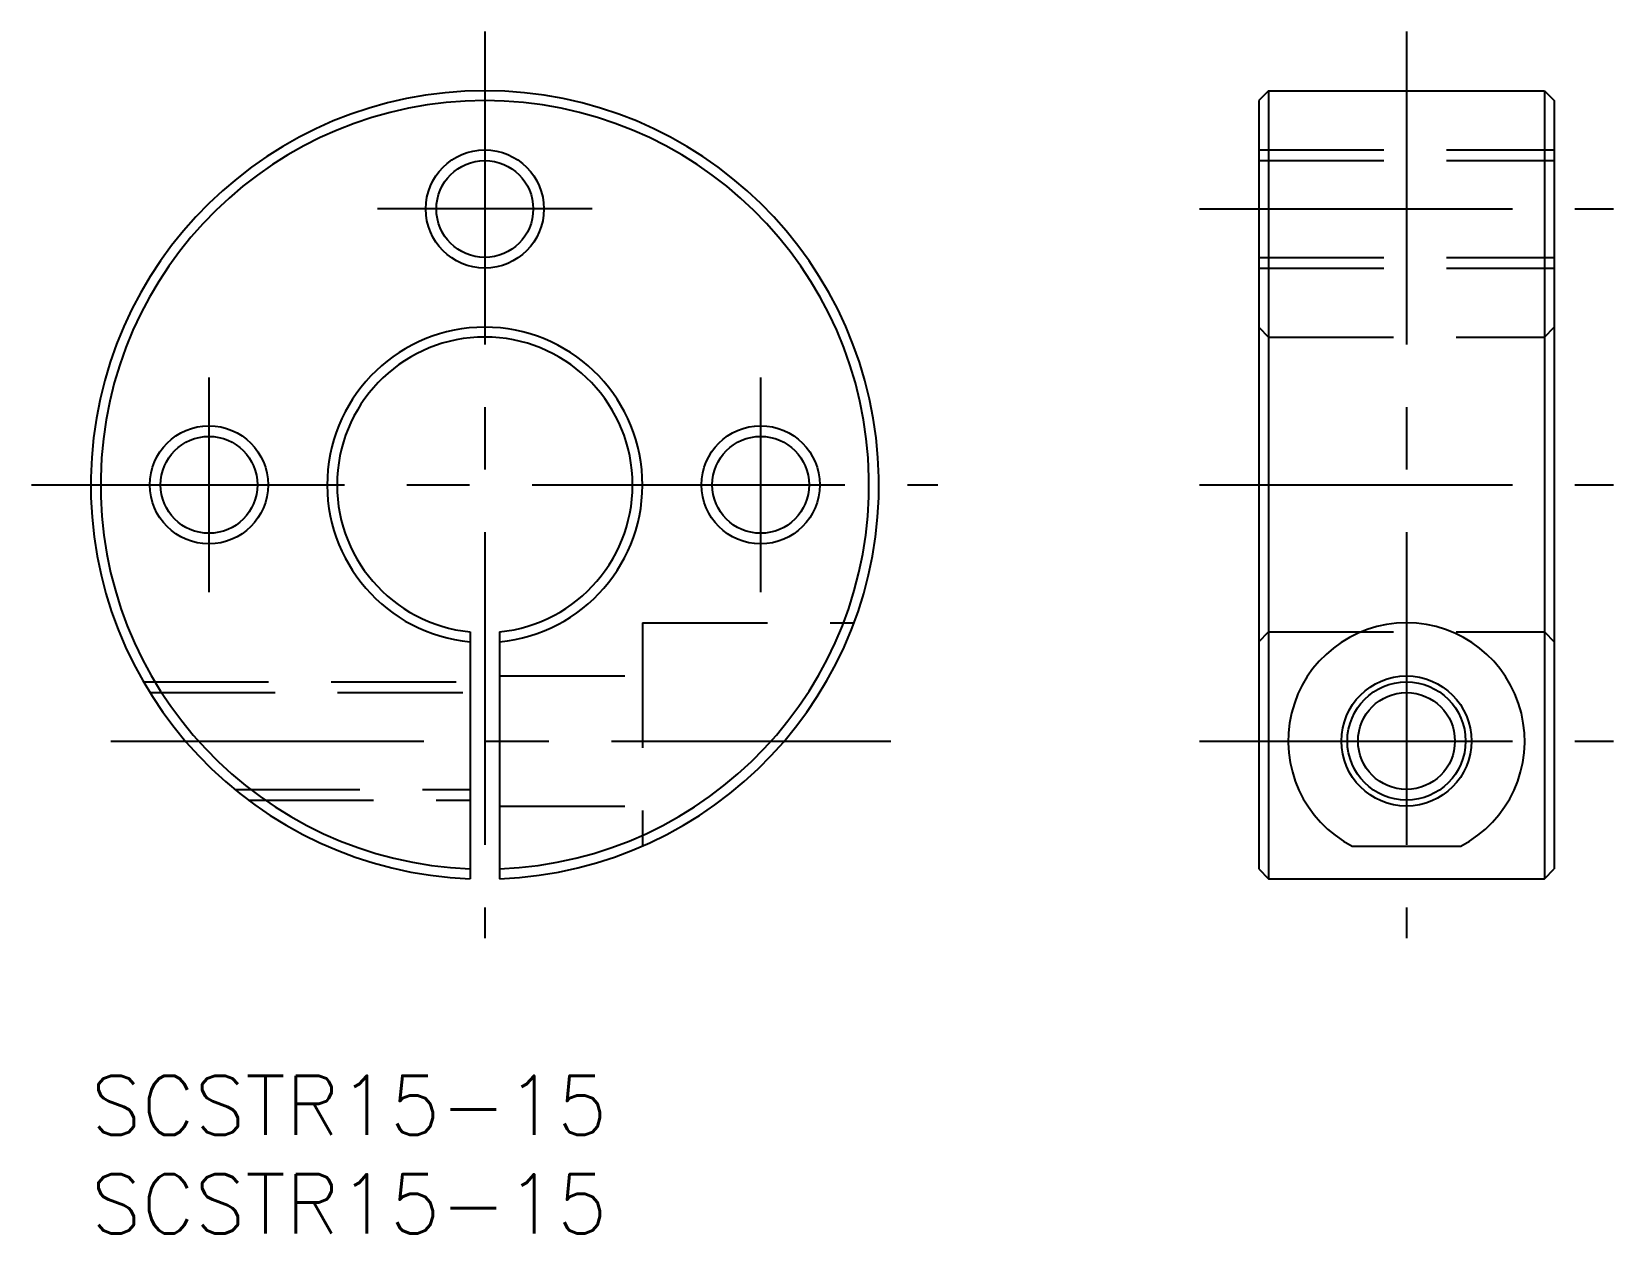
# Model space of a CAD drawing. Extents: x -3 to 77.3, y -8 to 53.
import ezdxf

# ---------------------------------------------------------------- set-up
doc = ezdxf.new("R2010")
doc.units = 0
doc.header["$LTSCALE"] = 0.5
doc.linetypes.add('CENTER', pattern=[50.8, 31.75, -6.35, 6.35, -6.35])
doc.linetypes.add('DASHED', pattern=[19.05, 12.7, -6.35])
for name, color, linetype in [('MSM_CENTER', 1, 'CENTER'), ('MSM_CONTINUOUS', 7, 'CONTINUOUS'), ('MSM_DASHED', 4, 'DASHED'), ('MSM_NARROW', 5, 'CONTINUOUS'), ('MSM_PART_NUMBER', 7, 'CONTINUOUS')]:
    doc.layers.add(name, color=color, linetype=linetype)
doc.styles.get("Standard").update_dxf_attribs({"font": 'txt.shx', "height": 3, "bigfont": 'bigfont.shx'})

# ---------------------------------------------------------------- blocks, each defined once
blk = doc.blocks.new('*U3')
at = {"layer": 'MSM_PART_NUMBER'}
blk.add_text('SCSTR15-15', height=3, dxfattribs=at).set_placement((0, -3))
blk = doc.blocks.new('*U4')
at = {"layer": 'MSM_PART_NUMBER'}
blk.add_text('SCSTR15-15', height=3, dxfattribs=at).set_placement((0, -8))

msp = doc.modelspace()

# ---------------------------------------------------------------- linework, layer by layer
at = {"layer": 'MSM_CENTER'}
for p, q in [((20, 52.986), (20, 6.986)), ((66.776, 52.986), (66.776, 6.986)), ((25.44, 43.986), (14.56, 43.986)), ((56.276, 43.986), (77.276, 43.986)), ((6, 35.426), (6, 24.546)), ((34, 24.546), (34, 35.426)), ((-3, 29.986), (43, 29.986)), ((56.276, 29.986), (77.276, 29.986)), ((1.026, 16.986), (40.613, 16.986)), ((56.276, 16.986), (77.276, 16.986))]:
    msp.add_line(p, q, dxfattribs=at)
at = {"layer": 'MSM_CONTINUOUS'}
for p, q in [((59.776, 49.986), (59.276, 49.486)), ((59.776, 49.986), (59.776, 10)), ((59.776, 49.986), (73.776, 49.986)), ((73.776, 49.986), (73.776, 10)), ((73.776, 49.986), (74.276, 49.486)), ((59.276, 49.486), (59.276, 10.5)), ((74.276, 49.486), (74.276, 10.5)), ((19.25, 22.524), (19.25, 10)), ((20.75, 22.524), (20.75, 10)), ((28, 20.153), (28, 20.153)), ((64.022, 11.656), (69.531, 11.656)), ((59.276, 10.5), (59.776, 10)), ((73.776, 10), (74.276, 10.5)), ((59.776, 10), (73.776, 10))]:
    msp.add_line(p, q, dxfattribs=at)
for centre, radius in [((20, 43.986), 2.458), ((6, 29.986), 2.458), ((34, 29.986), 2.458), ((66.776, 16.986), 3.3), ((66.776, 16.986), 2.458)]:
    msp.add_circle(centre, radius, dxfattribs=at)
for centre, radius, start, end in [((20, 29.986), 20, 272.1491, 267.8509), ((20, 29.986), 19.5, 272.20423, 267.79577), ((20, 29.986), 8, 275.37938, 264.62062), ((20, 29.986), 7.5, 275.73917, 264.26083), ((66.776, 16.986), 6, 297.32914, 242.67086)]:
    msp.add_arc(centre, radius, start, end, dxfattribs=at)
at = {"layer": 'MSM_DASHED'}
for p, q in [((59.276, 46.986), (74.276, 46.986)), ((59.276, 46.444), (74.276, 46.444)), ((59.276, 41.527), (74.276, 41.527)), ((59.276, 40.986), (74.276, 40.986)), ((59.276, 37.986), (59.776, 37.486)), ((73.776, 37.486), (74.276, 37.986)), ((59.776, 37.486), (73.776, 37.486)), ((28, 22.986), (28, 11.656)), ((28, 22.986), (38.735, 22.986)), ((59.276, 22.021), (59.776, 22.524)), ((59.776, 22.524), (73.776, 22.524)), ((73.776, 22.524), (74.276, 22.021)), ((20.75, 20.286), (28, 20.286)), ((2.679, 19.986), (19.25, 19.986)), ((3.004, 19.444), (19.25, 19.444)), ((7.31, 14.527), (19.25, 14.527)), ((8, 13.986), (19.25, 13.986)), ((20.75, 13.686), (28, 13.686))]:
    msp.add_line(p, q, dxfattribs=at)
at = {"layer": 'MSM_NARROW'}
for centre in [(20, 43.986), (6, 29.986), (34, 29.986), (66.776, 16.986)]:
    msp.add_circle(centre, 3, dxfattribs=at)

# ---------------------------------------------------------------- block references
at = {"layer": 'MSM_CONTINUOUS'}
for name in ['*U3', '*U4']:
    msp.add_blockref(name, (0, 0), dxfattribs=at)

doc.saveas('drawing.dxf')
